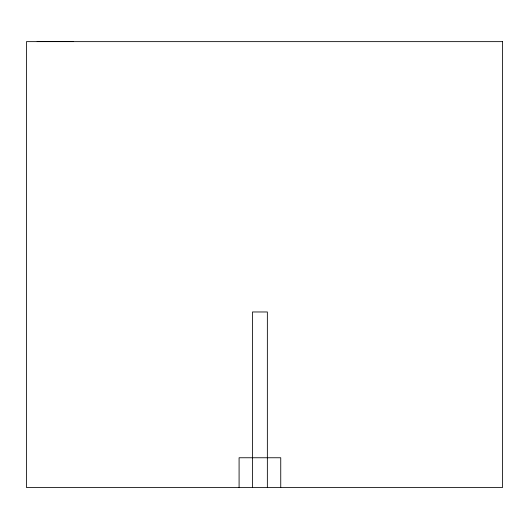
<?xml version="1.0" encoding="UTF-8"?>
<svg xmlns="http://www.w3.org/2000/svg" width="529" height="529" viewBox="0 0 529 529"><rect width="100%" height="100%" fill="white"/><g stroke="black" fill="none" stroke-linecap="round" stroke-linejoin="round"><path stroke-width="0.79" d="M37.156 41.487L73.597 41.487M280.747 487.513L280.747 457.757L239.088 457.757L239.088 487.513M267.357 487.513L267.357 311.971L252.478 311.971L252.478 487.513M502.55 41.639L26.45 41.639L26.45 487.513L502.55 487.513L502.55 41.639"/></g></svg>
